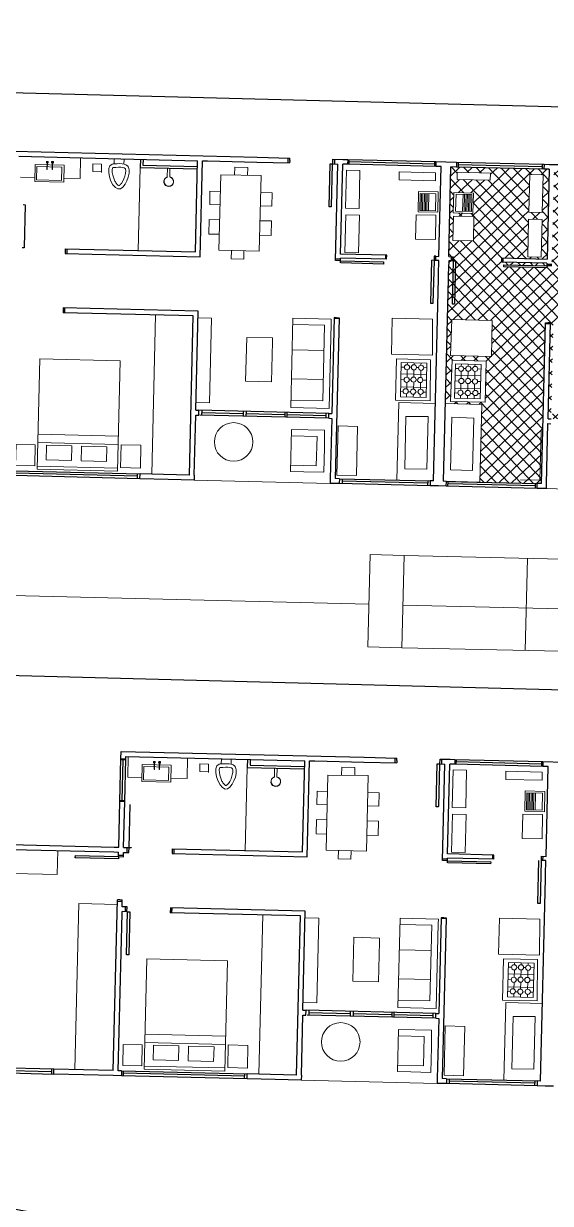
# Model space of a CAD drawing. Header units: millimetres. Extents: x 1418 to 1811, y 1796 to 1956.
# Drawn here: x 1480.22 to 1487.82, y 1839.11 to 1856.11 of the extents above; entities that cross this region are included whole.
import ezdxf

# ---------------------------------------------------------------- set-up
doc = ezdxf.new("R2010")
doc.units = ezdxf.units.MM
for name, color, linetype, lineweight in [('JANELAS', 5, 'Continuous', 25), ('layout', 253, 'Continuous', 13), ('LINHAFINA', 7, 'Continuous', 15), ('LINHAGROSSA', 7, 'Continuous', 30)]:
    doc.layers.add(name, color=color, linetype=linetype, lineweight=lineweight)
doc.layers.add('VEGETAIS', color=3, linetype='Continuous')

msp = doc.modelspace()

# ---------------------------------------------------------------- hatches: boundary and pattern name
at = {"layer": 'layout'}
h = msp.add_hatch(dxfattribs=at)
h.set_pattern_fill('NET', color=3, scale=0.04, angle=-136.3943)
h.set_pattern_definition([(223.6056794, (4278.49868, 2868.01214), (0.087590798, -0.0919611445), []), (313.6056794, (4278.49868, 2868.01214), (0.0919611445, 0.087590798), [])])
edge = h.paths.add_edge_path()
edge.add_line((1486.303, 1850.631), (1486.829, 1850.618))
edge.add_line((1486.829, 1850.618), (1486.802, 1849.499))
edge.add_line((1486.802, 1849.499), (1487.631, 1849.479))
edge.add_line((1487.631, 1849.479), (1487.693, 1849.478))
edge.add_line((1487.693, 1849.478), (1487.749, 1851.796))
edge.add_line((1487.749, 1851.796), (1487.784, 1851.795))
edge.add_line((1487.784, 1851.795), (1487.819, 1851.794))
edge.add_line((1487.819, 1851.794), (1487.819, 1851.78))
edge.add_line((1487.819, 1851.78), (1487.786, 1850.414))
edge.add_line((1487.786, 1850.414), (1487.829, 1850.413))
edge.add_line((1487.829, 1850.413), (1489.702, 1850.367))
edge.add_line((1489.702, 1850.367), (1489.746, 1850.366))
edge.add_line((1489.746, 1850.366), (1489.749, 1850.477))
edge.add_line((1489.749, 1850.477), (1489.554, 1850.482))
edge.add_line((1489.554, 1850.482), (1489.583, 1851.7))
edge.add_line((1489.583, 1851.7), (1489.779, 1851.695))
edge.add_line((1489.779, 1851.695), (1489.781, 1851.792))
edge.add_line((1489.781, 1851.792), (1492.343, 1851.729))
edge.add_line((1492.343, 1851.729), (1492.341, 1851.659))
edge.add_line((1492.341, 1851.659), (1492.321, 1851.66))
edge.add_line((1492.321, 1851.66), (1490.392, 1851.707))
edge.add_line((1490.392, 1851.707), (1490.337, 1849.413))
edge.add_line((1490.337, 1849.413), (1490.505, 1849.409))
edge.add_line((1490.505, 1849.409), (1492.314, 1849.365))
edge.add_line((1492.314, 1849.365), (1492.312, 1849.295))
edge.add_line((1492.312, 1849.295), (1492.432, 1849.292))
edge.add_line((1492.432, 1849.292), (1493.29, 1849.271))
edge.add_line((1493.29, 1849.271), (1493.291, 1849.341))
edge.add_line((1493.291, 1849.341), (1493.084, 1849.346))
edge.add_line((1493.084, 1849.346), (1493.139, 1851.612))
edge.add_line((1493.139, 1851.612), (1493.14, 1851.64))
edge.add_line((1493.14, 1851.64), (1493.061, 1851.642))
edge.add_line((1493.061, 1851.642), (1493.046, 1851.02))
edge.add_line((1493.046, 1851.02), (1493.014, 1851.021))
edge.add_line((1493.014, 1851.021), (1493.014, 1851.027))
edge.add_line((1493.014, 1851.027), (1493.029, 1851.643))
edge.add_line((1493.029, 1851.643), (1493.069, 1851.642))
edge.add_line((1493.069, 1851.642), (1493.07, 1851.712))
edge.add_line((1493.07, 1851.712), (1493.142, 1851.71))
edge.add_line((1493.142, 1851.71), (1493.144, 1851.808))
edge.add_line((1493.144, 1851.808), (1493.179, 1851.807))
edge.add_line((1493.179, 1851.807), (1493.214, 1851.806))
edge.add_line((1493.214, 1851.806), (1493.212, 1851.74))
edge.add_line((1493.212, 1851.74), (1493.573, 1851.731))
edge.add_line((1493.573, 1851.731), (1493.515, 1849.336))
edge.add_line((1493.515, 1849.336), (1495.447, 1849.289))
edge.add_line((1495.447, 1849.289), (1495.478, 1849.288))
edge.add_line((1495.478, 1849.288), (1495.555, 1852.438))
edge.add_line((1495.555, 1852.438), (1494.457, 1852.465))
edge.add_line((1494.457, 1852.465), (1493.236, 1852.494))
edge.add_line((1493.236, 1852.494), (1493.234, 1852.43))
edge.add_line((1493.234, 1852.43), (1493.857, 1852.414))
edge.add_line((1493.857, 1852.414), (1493.856, 1852.382))
edge.add_line((1493.856, 1852.382), (1493.85, 1852.382))
edge.add_line((1493.85, 1852.382), (1493.234, 1852.397))
edge.add_line((1493.234, 1852.397), (1493.235, 1852.429))
edge.add_line((1493.235, 1852.429), (1493.164, 1852.431))
edge.add_line((1493.164, 1852.431), (1493.166, 1852.492))
edge.add_line((1493.166, 1852.492), (1493.088, 1852.494))
edge.add_line((1493.088, 1852.494), (1493.089, 1852.568))
edge.add_line((1493.089, 1852.568), (1493.168, 1852.566))
edge.add_line((1493.168, 1852.566), (1493.184, 1853.226))
edge.add_line((1493.184, 1853.226), (1493.199, 1853.843))
edge.add_line((1493.199, 1853.843), (1493.2, 1853.877))
edge.add_line((1493.2, 1853.877), (1493.104, 1853.879))
edge.add_line((1493.104, 1853.879), (1493.096, 1853.581))
edge.add_line((1493.096, 1853.581), (1492.891, 1853.586))
edge.add_line((1492.891, 1853.586), (1492.89, 1853.528))
edge.add_line((1492.89, 1853.528), (1492.472, 1853.538))
edge.add_line((1492.472, 1853.538), (1492.473, 1853.548))
edge.add_line((1492.473, 1853.548), (1492.474, 1853.596))
edge.add_line((1492.474, 1853.596), (1492.239, 1853.602))
edge.add_line((1492.239, 1853.602), (1492.247, 1853.9))
edge.add_line((1492.247, 1853.9), (1491.463, 1853.919))
edge.add_line((1491.463, 1853.919), (1491.461, 1853.843))
edge.add_spline(control_points=[(1491.461, 1853.843), (1491.472, 1853.842), (1491.483, 1853.841), (1491.493, 1853.838)], knot_values=[0, 0, 0, 0, 0.031886, 0.031886, 0.031886, 0.031886], degree=3, periodic=0)
edge.add_spline(control_points=[(1491.493, 1853.838), (1491.601, 1853.803), (1491.387, 1853.211), (1491.179, 1853.785), (1491.291, 1853.843), (1491.321, 1853.848)], knot_values=[0.031886, 0.031886, 0.031886, 0.031886, 0.399729, 0.749598, 0.842446, 0.842446, 0.842446, 0.842446], degree=3, periodic=0)
edge.add_line((1491.321, 1853.848), (1491.322, 1853.923))
edge.add_line((1491.322, 1853.923), (1491.207, 1853.926))
edge.add_line((1491.207, 1853.926), (1491.206, 1853.86))
edge.add_line((1491.206, 1853.86), (1490.867, 1853.869))
edge.add_line((1490.867, 1853.869), (1490.869, 1853.934))
edge.add_line((1490.869, 1853.934), (1490.755, 1853.937))
edge.add_line((1490.755, 1853.937), (1490.754, 1853.87))
edge.add_line((1490.754, 1853.87), (1490.827, 1853.868))
edge.add_line((1490.827, 1853.868), (1490.819, 1853.557))
edge.add_line((1490.819, 1853.557), (1490.746, 1853.559))
edge.add_line((1490.746, 1853.559), (1490.745, 1853.531))
edge.add_line((1490.745, 1853.531), (1490.723, 1852.623))
edge.add_line((1490.723, 1852.623), (1492.528, 1852.582))
edge.add_line((1492.528, 1852.582), (1492.526, 1852.512))
edge.add_line((1492.526, 1852.512), (1492.511, 1852.512))
edge.add_line((1492.511, 1852.512), (1489.792, 1852.574))
edge.add_line((1489.792, 1852.574), (1489.826, 1853.959))
edge.add_line((1489.826, 1853.959), (1489.751, 1853.961))
edge.add_line((1489.751, 1853.961), (1489.041, 1853.978))
edge.add_line((1489.041, 1853.978), (1488.852, 1853.983))
edge.add_line((1488.852, 1853.983), (1488.853, 1854.018))
edge.add_line((1488.853, 1854.018), (1488.854, 1854.053))
edge.add_line((1488.854, 1854.053), (1487.948, 1854.075))
edge.add_line((1487.948, 1854.075), (1487.947, 1854.008))
edge.add_line((1487.947, 1854.008), (1487.987, 1854.007))
edge.add_line((1487.987, 1854.007), (1487.972, 1853.385))
edge.add_line((1487.972, 1853.385), (1487.939, 1853.386))
edge.add_line((1487.939, 1853.386), (1487.94, 1853.392))
edge.add_line((1487.94, 1853.392), (1487.954, 1854.005))
edge.add_line((1487.954, 1854.005), (1487.873, 1854.007))
edge.add_line((1487.873, 1854.007), (1487.839, 1852.616))
edge.add_line((1487.839, 1852.616), (1487.768, 1852.618))
edge.add_line((1487.768, 1852.618), (1487.768, 1852.586))
edge.add_line((1487.768, 1852.586), (1487.146, 1852.601))
edge.add_line((1487.146, 1852.601), (1487.147, 1852.633))
edge.add_line((1487.147, 1852.633), (1487.769, 1852.618))
edge.add_line((1487.769, 1852.618), (1487.77, 1852.655))
edge.add_line((1487.77, 1852.655), (1487.117, 1852.671))
edge.add_line((1487.117, 1852.671), (1487.118, 1852.731))
edge.add_line((1487.118, 1852.731), (1487.135, 1852.73))
edge.add_line((1487.135, 1852.73), (1487.772, 1852.715))
edge.add_line((1487.772, 1852.715), (1487.803, 1854.008))
edge.add_line((1487.803, 1854.008), (1487.726, 1854.01))
edge.add_line((1487.726, 1854.01), (1486.466, 1854.041))
edge.add_line((1486.466, 1854.041), (1486.386, 1854.043))
edge.add_line((1486.386, 1854.043), (1486.355, 1852.749))
edge.add_line((1486.355, 1852.749), (1486.391, 1852.748))
edge.add_line((1486.391, 1852.748), (1486.389, 1852.689))
edge.add_line((1486.389, 1852.689), (1486.353, 1852.69))
edge.add_line((1486.353, 1852.69), (1486.348, 1852.486))
edge.add_line((1486.348, 1852.486), (1486.347, 1852.431))
edge.add_line((1486.347, 1852.431), (1486.303, 1850.631))
h.paths.add_polyline_path([(1488.412, 1851.756), (1488.381, 1850.47), (1487.829, 1850.483), (1487.859, 1851.709), (1487.859, 1851.769)], flags=16)
h.paths.add_polyline_path([(1489.163, 1852.574), (1489.166, 1852.692), (1488.944, 1852.697), (1488.95, 1852.928), (1488.786, 1852.932), (1488.791, 1853.141), (1488.955, 1853.137), (1488.96, 1853.352), (1488.796, 1853.356), (1488.801, 1853.548), (1488.965, 1853.544), (1488.971, 1853.787), (1489.164, 1853.781), (1489.168, 1853.895), (1489.357, 1853.891), (1489.354, 1853.774), (1489.552, 1853.768), (1489.546, 1853.53), (1489.696, 1853.526), (1489.691, 1853.334), (1489.541, 1853.338), (1489.536, 1853.123), (1489.686, 1853.119), (1489.681, 1852.91), (1489.531, 1852.914), (1489.525, 1852.683), (1489.347, 1852.687), (1489.344, 1852.569)], flags=16)
h.paths.add_polyline_path([(1487.687, 1852.741), (1487.492, 1852.746), (1487.505, 1853.291), (1487.7, 1853.286)], flags=16)
h.paths.add_polyline_path([(1490.869, 1851.025), (1492.03, 1850.996), (1491.992, 1849.405), (1490.83, 1849.433)], flags=16)
h.paths.add_polyline_path([(1486.982, 1851.828), (1486.97, 1851.31), (1486.377, 1851.325), (1486.4, 1851.843)], flags=16)
h.paths.add_polyline_path([(1487.703, 1853.383), (1487.508, 1853.388), (1487.521, 1853.933), (1487.716, 1853.928)], flags=16)
h.paths.add_polyline_path([(1486.893, 1851.245), (1486.879, 1850.65), (1486.38, 1850.662), (1486.405, 1851.256)], flags=16)
h.paths.add_polyline_path([(1486.821, 1851.196), (1486.809, 1850.701), (1486.439, 1850.71), (1486.451, 1851.205)], flags=0)
h.paths.add_polyline_path([(1486.73, 1851.094), (1486.728, 1850.988, -0.456329), (1486.77, 1850.95, -0.456329), (1486.726, 1850.914), (1486.724, 1850.818, -0.538063), (1486.775, 1850.783, -0.917347), (1486.701, 1850.778), (1486.667, 1850.779, -0.89036), (1486.593, 1850.781), (1486.559, 1850.782, -0.943681), (1486.484, 1850.788, -0.446949), (1486.527, 1850.824), (1486.529, 1850.92, -0.365184), (1486.499, 1850.957, -0.365184), (1486.531, 1850.993), (1486.533, 1851.096, -0.430214), (1486.495, 1851.135, -0.964699), (1486.569, 1851.135), (1486.598, 1851.135, -1.012073), (1486.673, 1851.133), (1486.698, 1851.132, -0.992063), (1486.773, 1851.13, -0.447842)], flags=0)
h.paths.add_polyline_path([(1486.671, 1850.956, -1), (1486.596, 1850.958, -1)], flags=0)
h.paths.add_polyline_path([(1490.512, 1849.82), (1490.796, 1849.813), (1490.788, 1849.486), (1490.504, 1849.492)], flags=16)
h.paths.add_polyline_path([(1486.709, 1852.975), (1486.414, 1852.982), (1486.423, 1853.333), (1486.718, 1853.326)], flags=16)
h.paths.add_polyline_path([(1486.406, 1852.072), (1486.421, 1852.688), (1486.418, 1852.748), (1486.417, 1852.688)], flags=16)
h.paths.add_polyline_path([(1486.703, 1853.372), (1486.419, 1853.379), (1486.426, 1853.673), (1486.71, 1853.666)], flags=16)
h.paths.add_polyline_path([(1491.001, 1849.774), (1491.367, 1849.765), (1491.366, 1849.739), (1491.361, 1849.554), (1490.996, 1849.563)], flags=0)
h.paths.add_polyline_path([(1486.68, 1853.4), (1486.453, 1853.406), (1486.459, 1853.651), (1486.686, 1853.646)], flags=0)
h.paths.add_polyline_path([(1486.951, 1853.851), (1486.475, 1853.863), (1486.477, 1853.966), (1486.954, 1853.954)], flags=16)
h.paths.add_polyline_path([(1491.508, 1849.764), (1491.873, 1849.755), (1491.873, 1849.729), (1491.868, 1849.544), (1491.502, 1849.553)], flags=0)
h.paths.add_polyline_path([(1491.642, 1853.831), (1491.768, 1853.828), (1491.766, 1853.718), (1491.64, 1853.721)], flags=16)
h.paths.add_polyline_path([(1492.035, 1849.754), (1492.31, 1849.747), (1492.303, 1849.443), (1492.027, 1849.449)], flags=16)
h.paths.add_polyline_path([(1493.035, 1851.861), (1493.05, 1852.482), (1493.083, 1852.482), (1493.067, 1851.86)], flags=16)
h.paths.add_polyline_path([(1493.903, 1851.048), (1495.494, 1851.01), (1495.466, 1849.848), (1493.874, 1849.887)], flags=16)
h.paths.add_polyline_path([(1495.152, 1851.328), (1495.456, 1851.321), (1495.449, 1851.045), (1495.145, 1851.053)], flags=16)
h.paths.add_polyline_path([(1495.143, 1850.892), (1495.169, 1850.891), (1495.355, 1850.886), (1495.346, 1850.521), (1495.134, 1850.526)], flags=0)
h.paths.add_polyline_path([(1495.134, 1850.385), (1495.16, 1850.384), (1495.345, 1850.379), (1495.336, 1850.014), (1495.125, 1850.019)], flags=0)
h.paths.add_polyline_path([(1495.086, 1849.815), (1495.413, 1849.807), (1495.406, 1849.522), (1495.079, 1849.53)], flags=16)

# ---------------------------------------------------------------- linework, layer by layer
at = {"layer": 'JANELAS'}
for p, q in [((1484.898, 1854.15), (1486.168, 1854.119)), ((1484.915, 1854.149), (1484.913, 1854.079)), ((1484.914, 1854.119), (1486.148, 1854.089)), ((1486.148, 1854.119), (1486.147, 1854.049)), ((1486.467, 1854.111), (1487.719, 1854.081)), ((1486.49, 1854.111), (1486.489, 1854.04)), ((1486.167, 1854.049), (1484.896, 1854.08)), ((1487.726, 1854.01), (1486.466, 1854.041)), ((1486.49, 1854.076), (1487.701, 1854.046)), ((1487.702, 1854.081), (1487.7, 1854.011)), ((1487.719, 1854.081), (1487.728, 1854.08)), ((1484.625, 1850.491), (1482.753, 1850.537)), ((1482.794, 1850.536), (1482.792, 1850.465)), ((1484.623, 1850.42), (1482.767, 1850.465)), ((1483.389, 1850.486), (1482.793, 1850.5)), ((1483.389, 1850.521), (1483.388, 1850.45)), ((1483.432, 1850.52), (1483.43, 1850.449)), ((1483.991, 1850.471), (1483.431, 1850.485)), ((1483.992, 1850.506), (1483.99, 1850.435)), ((1484.023, 1850.435), (1484.024, 1850.506)), ((1484.586, 1850.456), (1484.024, 1850.47)), ((1484.585, 1850.421), (1484.587, 1850.492)), ((1481.902, 1849.549), (1480.093, 1849.593)), ((1480.095, 1849.663), (1481.904, 1849.619)), ((1481.868, 1849.585), (1480.12, 1849.627)), ((1481.867, 1849.55), (1481.869, 1849.62)), ((1484.778, 1849.549), (1486.088, 1849.517)), ((1484.818, 1849.548), (1484.817, 1849.478)), ((1486.053, 1849.448), (1486.055, 1849.518)), ((1486.086, 1849.447), (1484.776, 1849.479)), ((1486.054, 1849.483), (1484.818, 1849.513)), ((1487.629, 1849.409), (1486.319, 1849.441)), ((1486.321, 1849.511), (1487.631, 1849.479)), ((1486.343, 1849.44), (1486.345, 1849.51)), ((1487.606, 1849.445), (1486.344, 1849.475)), ((1487.605, 1849.41), (1487.606, 1849.48)), ((1481.613, 1844.899), (1481.628, 1845.516)), ((1481.697, 1845.498), (1481.627, 1845.5)), ((1481.648, 1844.912), (1481.662, 1845.499)), ((1481.683, 1844.897), (1481.698, 1845.514)), ((1487.711, 1845.402), (1486.44, 1845.433)), ((1486.441, 1845.503), (1487.712, 1845.472)), ((1486.459, 1845.502), (1486.457, 1845.432)), ((1486.458, 1845.472), (1487.692, 1845.442)), ((1487.692, 1845.472), (1487.691, 1845.402)), ((1481.613, 1844.912), (1481.683, 1844.911)), ((1486.169, 1841.844), (1484.297, 1841.89)), ((1484.338, 1841.889), (1484.336, 1841.818)), ((1484.933, 1841.874), (1484.931, 1841.803)), ((1484.975, 1841.873), (1484.974, 1841.802)), ((1486.167, 1841.773), (1484.311, 1841.818)), ((1484.932, 1841.839), (1484.337, 1841.853)), ((1485.535, 1841.824), (1484.975, 1841.838)), ((1485.535, 1841.86), (1485.534, 1841.789)), ((1485.566, 1841.788), (1485.568, 1841.859)), ((1486.13, 1841.81), (1485.567, 1841.823)), ((1486.129, 1841.774), (1486.131, 1841.845)), ((1478.504, 1841.022), (1480.659, 1840.97)), ((1480.661, 1841.04), (1478.506, 1841.092)), ((1478.554, 1841.056), (1480.631, 1841.006)), ((1480.631, 1840.97), (1480.632, 1841.041)), ((1481.638, 1841.016), (1483.448, 1840.972)), ((1481.663, 1840.945), (1481.665, 1841.015)), ((1483.446, 1840.902), (1481.637, 1840.946)), ((1483.412, 1840.938), (1481.664, 1840.98)), ((1483.411, 1840.903), (1483.413, 1840.973)), ((1486.321, 1840.902), (1487.631, 1840.87)), ((1486.362, 1840.901), (1486.36, 1840.831)), ((1487.598, 1840.836), (1486.361, 1840.866)), ((1487.597, 1840.801), (1487.599, 1840.871)), ((1487.63, 1840.8), (1486.32, 1840.832))]:
    msp.add_line(p, q, dxfattribs=at)
at = {"layer": 'layout'}
for p, q in [((1480.555, 1854.12), (1480.554, 1854.1)), ((1480.579, 1854.119), (1480.555, 1854.12)), ((1480.561, 1854.006), (1480.564, 1854.111)), ((1480.564, 1854.111), (1480.569, 1854.11)), ((1480.569, 1854.11), (1480.566, 1854.006)), ((1480.579, 1854.101), (1480.579, 1854.119)), ((1480.655, 1854.119), (1480.629, 1854.119)), ((1480.629, 1854.119), (1480.629, 1854.099)), ((1480.635, 1854.007), (1480.637, 1854.109)), ((1480.637, 1854.109), (1480.643, 1854.109)), ((1480.643, 1854.109), (1480.641, 1854.006)), ((1480.655, 1854.098), (1480.655, 1854.119)), ((1481.047, 1854.173), (1481.039, 1853.875)), ((1481.533, 1854.159), (1481.531, 1854.085)), ((1481.674, 1854.155), (1481.672, 1854.084)), ((1480.392, 1854.076), (1480.386, 1853.833)), ((1480.809, 1854.066), (1480.392, 1854.076)), ((1480.554, 1854.103), (1480.579, 1854.102)), ((1480.566, 1854.006), (1480.561, 1854.006)), ((1480.629, 1854.099), (1480.655, 1854.098)), ((1480.641, 1854.006), (1480.635, 1854.007)), ((1480.803, 1853.833), (1480.809, 1854.066)), ((1481.221, 1853.975), (1481.224, 1854.085)), ((1481.347, 1853.972), (1481.221, 1853.975)), ((1481.224, 1854.085), (1481.35, 1854.082)), ((1481.35, 1854.082), (1481.347, 1853.962)), ((1481.906, 1854.036), (1481.877, 1852.838)), ((1482.3, 1854.027), (1482.297, 1853.896)), ((1482.335, 1854.026), (1482.332, 1853.897)), ((1483.265, 1853.923), (1483.268, 1854.039)), ((1483.268, 1854.039), (1483.457, 1854.035)), ((1483.457, 1854.035), (1483.455, 1853.92)), ((1484.866, 1853.449), (1484.879, 1853.994)), ((1485.074, 1853.989), (1484.879, 1853.994)), ((1485.061, 1853.444), (1485.074, 1853.989)), ((1480.387, 1853.891), (1480.182, 1853.896)), ((1480.386, 1853.833), (1480.804, 1853.823)), ((1480.804, 1853.823), (1480.803, 1853.833)), ((1481.039, 1853.875), (1480.804, 1853.881)), ((1483.068, 1853.926), (1483.041, 1852.841)), ((1483.649, 1853.917), (1483.068, 1853.926)), ((1483.622, 1852.827), (1483.649, 1853.917)), ((1487.508, 1853.388), (1487.521, 1853.933)), ((1487.716, 1853.928), (1487.521, 1853.933)), ((1487.703, 1853.383), (1487.716, 1853.928)), ((1482.908, 1853.499), (1482.912, 1853.692)), ((1482.912, 1853.692), (1483.062, 1853.688)), ((1483.643, 1853.674), (1483.807, 1853.67)), ((1483.807, 1853.67), (1483.802, 1853.478)), ((1485.918, 1853.689), (1485.911, 1853.395)), ((1486.202, 1853.682), (1485.918, 1853.689)), ((1485.941, 1853.661), (1485.935, 1853.415)), ((1486.167, 1853.655), (1485.941, 1853.661)), ((1485.956, 1853.415), (1485.962, 1853.66)), ((1485.981, 1853.66), (1485.975, 1853.414)), ((1485.999, 1853.414), (1486.005, 1853.659)), ((1486.018, 1853.413), (1486.024, 1853.659)), ((1486.039, 1853.413), (1486.045, 1853.658)), ((1486.061, 1853.412), (1486.067, 1853.658)), ((1486.161, 1853.41), (1486.167, 1853.655)), ((1486.195, 1853.388), (1486.202, 1853.682)), ((1486.426, 1853.673), (1486.419, 1853.379)), ((1486.71, 1853.666), (1486.426, 1853.673)), ((1486.459, 1853.651), (1486.453, 1853.406)), ((1486.686, 1853.646), (1486.459, 1853.651)), ((1486.56, 1853.649), (1486.554, 1853.403)), ((1486.582, 1853.648), (1486.576, 1853.403)), ((1486.603, 1853.648), (1486.597, 1853.402)), ((1486.622, 1853.647), (1486.616, 1853.402)), ((1486.639, 1853.401), (1486.645, 1853.647)), ((1486.665, 1853.646), (1486.659, 1853.401)), ((1486.68, 1853.4), (1486.686, 1853.646)), ((1486.703, 1853.372), (1486.71, 1853.666)), ((1482.908, 1853.499), (1483.057, 1853.496)), ((1483.638, 1853.482), (1483.802, 1853.478)), ((1484.866, 1853.449), (1485.061, 1853.444)), ((1482.897, 1853.075), (1482.902, 1853.285)), ((1482.902, 1853.285), (1483.052, 1853.281)), ((1483.633, 1853.267), (1483.797, 1853.263)), ((1483.797, 1853.263), (1483.792, 1853.053)), ((1484.858, 1852.807), (1484.871, 1853.352)), ((1485.066, 1853.347), (1484.871, 1853.352)), ((1485.053, 1852.802), (1485.066, 1853.347)), ((1485.911, 1853.395), (1486.195, 1853.388)), ((1485.935, 1853.415), (1486.161, 1853.41)), ((1486.419, 1853.379), (1486.703, 1853.372)), ((1486.453, 1853.406), (1486.68, 1853.4)), ((1487.492, 1852.746), (1487.505, 1853.291)), ((1487.7, 1853.286), (1487.505, 1853.291)), ((1487.508, 1853.388), (1487.703, 1853.383)), ((1487.687, 1852.741), (1487.7, 1853.286)), ((1483.047, 1853.072), (1482.897, 1853.075)), ((1483.792, 1853.053), (1483.628, 1853.057)), ((1483.041, 1852.841), (1483.622, 1852.827)), ((1483.217, 1852.719), (1483.22, 1852.837)), ((1483.401, 1852.832), (1483.398, 1852.714)), ((1484.858, 1852.807), (1485.053, 1852.802)), ((1487.492, 1852.746), (1487.687, 1852.741)), ((1483.398, 1852.714), (1483.217, 1852.719)), ((1482.072, 1849.615), (1482.128, 1851.908)), ((1482.74, 1851.867), (1482.936, 1851.862)), ((1482.936, 1851.862), (1482.906, 1850.644)), ((1484.077, 1850.575), (1484.108, 1851.861)), ((1484.106, 1851.773), (1484.565, 1851.762)), ((1484.108, 1851.861), (1484.661, 1851.847)), ((1484.565, 1851.762), (1484.539, 1850.672)), ((1484.658, 1851.787), (1484.628, 1850.562)), ((1484.661, 1851.847), (1484.658, 1851.787)), ((1485.527, 1851.346), (1485.54, 1851.864)), ((1485.54, 1851.864), (1486.122, 1851.85)), ((1486.122, 1851.85), (1486.12, 1851.331)), ((1486.377, 1851.325), (1486.4, 1851.843)), ((1486.4, 1851.843), (1486.982, 1851.828)), ((1486.982, 1851.828), (1486.97, 1851.31)), ((1483.426, 1850.955), (1483.441, 1851.586)), ((1483.441, 1851.586), (1483.814, 1851.577)), ((1483.814, 1851.577), (1483.813, 1851.52)), ((1483.813, 1851.52), (1483.799, 1850.946)), ((1484.097, 1851.406), (1484.556, 1851.395)), ((1480.419, 1849.687), (1480.457, 1851.278)), ((1480.457, 1851.278), (1481.619, 1851.25)), ((1481.619, 1851.25), (1481.58, 1849.658)), ((1486.12, 1851.331), (1485.527, 1851.346)), ((1485.601, 1851.276), (1485.586, 1850.682)), ((1486.089, 1851.264), (1485.601, 1851.276)), ((1485.658, 1850.73), (1485.67, 1851.224)), ((1485.67, 1851.224), (1486.04, 1851.215)), ((1485.758, 1851.222), (1485.757, 1851.192)), ((1485.855, 1851.191), (1485.855, 1851.22)), ((1485.954, 1851.185), (1485.955, 1851.217)), ((1486.04, 1851.215), (1486.028, 1850.721)), ((1486.085, 1850.67), (1486.089, 1851.264)), ((1486.97, 1851.31), (1486.377, 1851.325)), ((1486.405, 1851.256), (1486.38, 1850.662)), ((1486.893, 1851.245), (1486.405, 1851.256)), ((1486.879, 1850.65), (1486.893, 1851.245)), ((1485.666, 1851.062), (1486.037, 1851.053)), ((1485.669, 1851.158), (1485.715, 1851.157)), ((1485.756, 1851.118), (1485.753, 1851.012)), ((1485.79, 1851.155), (1485.815, 1851.154)), ((1485.85, 1851.014), (1485.853, 1851.116)), ((1485.89, 1851.152), (1485.918, 1851.152)), ((1485.95, 1851.008), (1485.953, 1851.111)), ((1485.993, 1851.15), (1486.039, 1851.149)), ((1486.439, 1850.71), (1486.451, 1851.205)), ((1486.449, 1851.138), (1486.495, 1851.137)), ((1486.451, 1851.205), (1486.821, 1851.196)), ((1486.533, 1851.096), (1486.531, 1850.993)), ((1486.536, 1851.203), (1486.535, 1851.171)), ((1486.569, 1851.135), (1486.598, 1851.135)), ((1486.633, 1851.097), (1486.631, 1850.994)), ((1486.636, 1851.2), (1486.635, 1851.172)), ((1486.673, 1851.133), (1486.698, 1851.132)), ((1486.728, 1850.988), (1486.73, 1851.094)), ((1486.732, 1851.168), (1486.733, 1851.198)), ((1486.773, 1851.131), (1486.819, 1851.129)), ((1486.821, 1851.196), (1486.809, 1850.701)), ((1483.799, 1850.946), (1483.426, 1850.955)), ((1484.087, 1850.989), (1484.546, 1850.978)), ((1485.664, 1850.977), (1485.71, 1850.976)), ((1485.751, 1850.938), (1485.749, 1850.843)), ((1485.784, 1850.974), (1485.809, 1850.973)), ((1485.846, 1850.841), (1485.849, 1850.94)), ((1485.883, 1850.972), (1485.906, 1850.971)), ((1485.946, 1850.838), (1485.948, 1850.934)), ((1485.98, 1850.969), (1486.034, 1850.968)), ((1486.445, 1850.958), (1486.499, 1850.956)), ((1486.447, 1851.043), (1486.817, 1851.034)), ((1486.529, 1850.92), (1486.527, 1850.824)), ((1486.574, 1850.954), (1486.596, 1850.954)), ((1486.629, 1850.92), (1486.627, 1850.822)), ((1486.67, 1850.952), (1486.695, 1850.951)), ((1486.724, 1850.818), (1486.726, 1850.914)), ((1486.77, 1850.95), (1486.815, 1850.949)), ((1486.028, 1850.721), (1485.658, 1850.73)), ((1485.66, 1850.804), (1485.697, 1850.803)), ((1485.662, 1850.873), (1486.032, 1850.864)), ((1485.747, 1850.774), (1485.746, 1850.727)), ((1485.77, 1850.801), (1485.804, 1850.8)), ((1485.843, 1850.725), (1485.844, 1850.767)), ((1485.878, 1850.799), (1485.912, 1850.798)), ((1485.943, 1850.723), (1485.944, 1850.764)), ((1485.986, 1850.796), (1486.03, 1850.795)), ((1486.809, 1850.701), (1486.439, 1850.71)), ((1486.441, 1850.785), (1486.485, 1850.784)), ((1486.442, 1850.854), (1486.812, 1850.845)), ((1486.525, 1850.75), (1486.524, 1850.708)), ((1486.559, 1850.782), (1486.593, 1850.781)), ((1486.625, 1850.747), (1486.624, 1850.706)), ((1486.667, 1850.779), (1486.701, 1850.778)), ((1486.721, 1850.703), (1486.722, 1850.75)), ((1486.774, 1850.777), (1486.811, 1850.776)), ((1482.906, 1850.644), (1482.711, 1850.648)), ((1484.628, 1850.562), (1484.077, 1850.575)), ((1484.539, 1850.672), (1484.08, 1850.683)), ((1485.586, 1850.682), (1486.085, 1850.67)), ((1485.607, 1849.529), (1485.634, 1850.647)), ((1485.634, 1850.647), (1486.16, 1850.634)), ((1486.147, 1850.09), (1486.157, 1850.538)), ((1486.303, 1850.631), (1486.829, 1850.618)), ((1486.38, 1850.662), (1486.879, 1850.65)), ((1486.829, 1850.618), (1486.802, 1849.499)), ((1485.719, 1849.693), (1485.737, 1850.447)), ((1485.737, 1850.447), (1486.056, 1850.444)), ((1486.056, 1850.444), (1486.038, 1849.686)), ((1486.379, 1849.677), (1486.398, 1850.436)), ((1486.398, 1850.436), (1486.716, 1850.423)), ((1486.716, 1850.423), (1486.698, 1849.669)), ((1484.073, 1849.653), (1484.088, 1850.259)), ((1484.088, 1850.259), (1484.563, 1850.248)), ((1484.563, 1850.248), (1484.561, 1850.001)), ((1484.742, 1849.6), (1484.759, 1850.31)), ((1484.759, 1850.31), (1485.041, 1850.303)), ((1485.041, 1850.303), (1485.023, 1849.593)), ((1487.686, 1850.238), (1487.669, 1849.528)), ((1480.428, 1850.072), (1481.589, 1850.043)), ((1480.431, 1850.191), (1481.592, 1850.163)), ((1480.554, 1850.031), (1480.553, 1850.005)), ((1480.92, 1850.022), (1480.554, 1850.031)), ((1484.086, 1850.168), (1484.456, 1850.159)), ((1484.456, 1850.159), (1484.445, 1849.735)), ((1480.553, 1850.005), (1480.549, 1849.82)), ((1480.914, 1849.811), (1480.92, 1850.022)), ((1481.06, 1849.99), (1481.056, 1849.805)), ((1481.426, 1850.007), (1481.06, 1850.016)), ((1481.06, 1850.016), (1481.06, 1849.99)), ((1481.421, 1849.796), (1481.426, 1850.007)), ((1484.561, 1850.001), (1484.553, 1849.641)), ((1481.58, 1849.658), (1480.419, 1849.687)), ((1481.581, 1849.703), (1480.42, 1849.732)), ((1480.549, 1849.82), (1480.914, 1849.811)), ((1481.056, 1849.805), (1481.421, 1849.796)), ((1484.445, 1849.735), (1484.076, 1849.744)), ((1486.038, 1849.686), (1485.719, 1849.693)), ((1484.265, 1849.648), (1484.073, 1849.653)), ((1484.553, 1849.641), (1484.265, 1849.648)), ((1485.023, 1849.593), (1484.742, 1849.6)), ((1485.607, 1849.529), (1486.133, 1849.516)), ((1486.698, 1849.669), (1486.379, 1849.677)), ((1487.669, 1849.528), (1487.388, 1849.535)), ((1486.276, 1849.512), (1486.802, 1849.499)), ((1481.726, 1845.249), (1481.733, 1845.547)), ((1482.099, 1845.473), (1482.098, 1845.453)), ((1482.098, 1845.456), (1482.123, 1845.456)), ((1482.123, 1845.472), (1482.099, 1845.473)), ((1482.105, 1845.36), (1482.108, 1845.464)), ((1482.108, 1845.464), (1482.113, 1845.464)), ((1482.113, 1845.463), (1482.11, 1845.359)), ((1482.123, 1845.454), (1482.123, 1845.472)), ((1482.173, 1845.473), (1482.172, 1845.452)), ((1482.172, 1845.452), (1482.198, 1845.451)), ((1482.199, 1845.472), (1482.173, 1845.473)), ((1482.178, 1845.36), (1482.181, 1845.462)), ((1482.181, 1845.462), (1482.187, 1845.462)), ((1482.187, 1845.462), (1482.184, 1845.36)), ((1482.198, 1845.451), (1482.199, 1845.472)), ((1482.59, 1845.527), (1482.583, 1845.228)), ((1482.765, 1845.328), (1482.768, 1845.439)), ((1482.768, 1845.439), (1482.893, 1845.435)), ((1482.893, 1845.435), (1482.891, 1845.316)), ((1483.077, 1845.512), (1483.075, 1845.439)), ((1483.217, 1845.509), (1483.216, 1845.437)), ((1481.936, 1845.429), (1481.93, 1845.186)), ((1482.352, 1845.419), (1481.936, 1845.429)), ((1482.11, 1845.359), (1482.105, 1845.36)), ((1482.184, 1845.36), (1482.178, 1845.36)), ((1482.347, 1845.186), (1482.352, 1845.419)), ((1482.891, 1845.325), (1482.765, 1845.328)), ((1483.45, 1845.389), (1483.42, 1844.191)), ((1483.844, 1845.38), (1483.841, 1845.249)), ((1483.879, 1845.379), (1483.876, 1845.25)), ((1484.612, 1845.279), (1484.585, 1844.194)), ((1485.193, 1845.271), (1484.612, 1845.279)), ((1484.809, 1845.276), (1484.812, 1845.393)), ((1484.812, 1845.393), (1485.001, 1845.388)), ((1485.001, 1845.388), (1484.999, 1845.273)), ((1485.166, 1844.18), (1485.193, 1845.271)), ((1486.404, 1844.81), (1486.417, 1845.355)), ((1486.612, 1845.35), (1486.417, 1845.355)), ((1486.599, 1844.805), (1486.612, 1845.35)), ((1481.931, 1845.244), (1481.726, 1845.249)), ((1481.93, 1845.186), (1482.347, 1845.176)), ((1482.347, 1845.176), (1482.347, 1845.186)), ((1482.583, 1845.228), (1482.348, 1845.234)), ((1484.451, 1844.853), (1484.456, 1845.045)), ((1484.456, 1845.045), (1484.606, 1845.041)), ((1485.187, 1845.027), (1485.351, 1845.023)), ((1485.351, 1845.023), (1485.346, 1844.831)), ((1487.456, 1845.05), (1487.449, 1844.756)), ((1487.74, 1845.043), (1487.456, 1845.05)), ((1487.479, 1845.022), (1487.473, 1844.777)), ((1487.705, 1845.017), (1487.479, 1845.022)), ((1487.494, 1844.776), (1487.5, 1845.022)), ((1487.519, 1845.021), (1487.513, 1844.776)), ((1487.537, 1844.775), (1487.543, 1845.021)), ((1487.556, 1844.775), (1487.562, 1845.02)), ((1487.577, 1844.774), (1487.583, 1845.02)), ((1487.599, 1844.773), (1487.605, 1845.019)), ((1487.699, 1844.771), (1487.705, 1845.017)), ((1487.733, 1844.749), (1487.74, 1845.043)), ((1484.451, 1844.853), (1484.601, 1844.849)), ((1485.182, 1844.835), (1485.346, 1844.831)), ((1486.404, 1844.81), (1486.599, 1844.805)), ((1487.449, 1844.756), (1487.733, 1844.749)), ((1487.473, 1844.777), (1487.699, 1844.771)), ((1484.441, 1844.429), (1484.446, 1844.638)), ((1484.446, 1844.638), (1484.596, 1844.634)), ((1485.177, 1844.62), (1485.341, 1844.616)), ((1485.341, 1844.616), (1485.336, 1844.407)), ((1486.396, 1844.168), (1486.409, 1844.713)), ((1486.604, 1844.708), (1486.409, 1844.713)), ((1486.591, 1844.164), (1486.604, 1844.708)), ((1484.591, 1844.425), (1484.441, 1844.429)), ((1485.336, 1844.407), (1485.172, 1844.411)), ((1480.71, 1843.843), (1480.718, 1844.19)), ((1484.585, 1844.194), (1485.166, 1844.18)), ((1484.761, 1844.072), (1484.764, 1844.19)), ((1484.945, 1844.186), (1484.942, 1844.068)), ((1486.396, 1844.168), (1486.591, 1844.164)), ((1484.942, 1844.068), (1484.761, 1844.072)), ((1478.543, 1843.896), (1480.71, 1843.843)), ((1480.962, 1841.033), (1481.02, 1843.427)), ((1481.02, 1843.427), (1481.577, 1843.414)), ((1483.616, 1840.968), (1483.672, 1843.262)), ((1484.284, 1843.22), (1484.479, 1843.215)), ((1484.479, 1843.215), (1484.45, 1841.997)), ((1485.621, 1841.928), (1485.652, 1843.214)), ((1485.65, 1843.127), (1486.109, 1843.115)), ((1485.652, 1843.214), (1486.205, 1843.201)), ((1486.109, 1843.115), (1486.083, 1842.025)), ((1486.202, 1843.14), (1486.172, 1841.915)), ((1486.205, 1843.201), (1486.202, 1843.14)), ((1487.071, 1842.699), (1487.084, 1843.217)), ((1487.084, 1843.217), (1487.666, 1843.203)), ((1487.666, 1843.203), (1487.663, 1842.685)), ((1484.969, 1842.309), (1484.985, 1842.94)), ((1484.985, 1842.94), (1485.358, 1842.93)), ((1485.358, 1842.93), (1485.357, 1842.873)), ((1485.357, 1842.873), (1485.343, 1842.3)), ((1485.641, 1842.759), (1486.1, 1842.748)), ((1481.962, 1841.04), (1482.001, 1842.631)), ((1482.001, 1842.631), (1483.163, 1842.603)), ((1483.163, 1842.603), (1483.124, 1841.012)), ((1487.663, 1842.685), (1487.071, 1842.699)), ((1487.144, 1842.63), (1487.13, 1842.035)), ((1487.633, 1842.618), (1487.144, 1842.63)), ((1487.202, 1842.083), (1487.214, 1842.577)), ((1487.214, 1842.577), (1487.584, 1842.568)), ((1487.302, 1842.575), (1487.301, 1842.545)), ((1487.399, 1842.544), (1487.399, 1842.573)), ((1487.498, 1842.539), (1487.499, 1842.571)), ((1487.584, 1842.568), (1487.572, 1842.074)), ((1487.629, 1842.023), (1487.633, 1842.618)), ((1487.21, 1842.415), (1487.58, 1842.406)), ((1487.213, 1842.511), (1487.259, 1842.51)), ((1487.3, 1842.471), (1487.297, 1842.365)), ((1487.333, 1842.508), (1487.359, 1842.507)), ((1487.394, 1842.367), (1487.397, 1842.47)), ((1487.434, 1842.506), (1487.462, 1842.505)), ((1487.494, 1842.361), (1487.496, 1842.464)), ((1487.537, 1842.503), (1487.583, 1842.502)), ((1485.343, 1842.3), (1484.969, 1842.309)), ((1485.631, 1842.342), (1486.09, 1842.331)), ((1487.206, 1842.226), (1487.576, 1842.217)), ((1487.208, 1842.33), (1487.253, 1842.329)), ((1487.295, 1842.291), (1487.293, 1842.196)), ((1487.328, 1842.327), (1487.353, 1842.327)), ((1487.39, 1842.194), (1487.392, 1842.293)), ((1487.427, 1842.325), (1487.449, 1842.324)), ((1487.49, 1842.192), (1487.492, 1842.288)), ((1487.524, 1842.322), (1487.578, 1842.321)), ((1486.083, 1842.025), (1485.623, 1842.036)), ((1487.13, 1842.035), (1487.629, 1842.023)), ((1487.572, 1842.074), (1487.202, 1842.083)), ((1487.204, 1842.157), (1487.24, 1842.156)), ((1487.291, 1842.127), (1487.29, 1842.081)), ((1487.314, 1842.155), (1487.348, 1842.154)), ((1487.387, 1842.078), (1487.388, 1842.12)), ((1487.422, 1842.152), (1487.456, 1842.151)), ((1487.487, 1842.076), (1487.488, 1842.118)), ((1487.53, 1842.149), (1487.574, 1842.148)), ((1484.45, 1841.997), (1484.254, 1842.002)), ((1486.172, 1841.915), (1485.621, 1841.928)), ((1487.15, 1840.882), (1487.178, 1842.001)), ((1487.178, 1842.001), (1487.704, 1841.988)), ((1487.69, 1841.443), (1487.701, 1841.891)), ((1487.263, 1841.047), (1487.281, 1841.8)), ((1487.281, 1841.8), (1487.6, 1841.798)), ((1487.6, 1841.798), (1487.581, 1841.039)), ((1481.975, 1841.544), (1483.136, 1841.516)), ((1485.617, 1841.006), (1485.632, 1841.612)), ((1485.632, 1841.612), (1486.107, 1841.601)), ((1486.107, 1841.601), (1486.105, 1841.355)), ((1486.286, 1840.953), (1486.303, 1841.663)), ((1486.303, 1841.663), (1486.584, 1841.656)), ((1486.584, 1841.656), (1486.567, 1840.946)), ((1481.972, 1841.425), (1483.133, 1841.397)), ((1482.097, 1841.358), (1482.093, 1841.173)), ((1482.463, 1841.376), (1482.097, 1841.385)), ((1482.097, 1841.385), (1482.097, 1841.358)), ((1482.458, 1841.164), (1482.463, 1841.376)), ((1482.97, 1841.361), (1482.604, 1841.37)), ((1482.604, 1841.37), (1482.604, 1841.344)), ((1482.965, 1841.149), (1482.97, 1841.361)), ((1485.63, 1841.521), (1485.999, 1841.512)), ((1485.999, 1841.512), (1485.989, 1841.088)), ((1486.105, 1841.355), (1486.096, 1840.994)), ((1482.604, 1841.344), (1482.599, 1841.158)), ((1483.124, 1841.012), (1481.962, 1841.04)), ((1483.125, 1841.057), (1481.964, 1841.085)), ((1482.093, 1841.173), (1482.458, 1841.164)), ((1482.599, 1841.158), (1482.965, 1841.149)), ((1485.989, 1841.088), (1485.619, 1841.097)), ((1487.581, 1841.039), (1487.263, 1841.047)), ((1485.809, 1841.001), (1485.617, 1841.006)), ((1486.096, 1840.994), (1485.809, 1841.001)), ((1486.567, 1840.946), (1486.286, 1840.953)), ((1487.15, 1840.882), (1487.676, 1840.869))]:
    msp.add_line(p, q, dxfattribs=at)
for points in [[(1480.777, 1854.039), (1480.416, 1854.048), (1480.411, 1853.857), (1480.773, 1853.848)], [(1486.161, 1853.842), (1485.638, 1853.855), (1485.641, 1853.972), (1486.164, 1853.959)], [(1486.475, 1853.863), (1486.951, 1853.851), (1486.954, 1853.954), (1486.477, 1853.966)], [(1486.162, 1852.995), (1485.874, 1853.002), (1485.882, 1853.354), (1486.17, 1853.347)], [(1486.709, 1852.975), (1486.414, 1852.982), (1486.423, 1853.333), (1486.718, 1853.326)], [(1480.392, 1850.037), (1480.117, 1850.044), (1480.11, 1849.74), (1480.385, 1849.733)], [(1481.916, 1850.03), (1481.632, 1850.037), (1481.624, 1849.709), (1481.908, 1849.702)], [(1482.321, 1845.392), (1481.96, 1845.401), (1481.955, 1845.211), (1482.316, 1845.202)], [(1487.699, 1845.203), (1487.176, 1845.216), (1487.179, 1845.333), (1487.702, 1845.32)], [(1487.7, 1844.357), (1487.412, 1844.364), (1487.42, 1844.715), (1487.708, 1844.708)], [(1481.936, 1841.391), (1481.661, 1841.397), (1481.654, 1841.093), (1481.929, 1841.086)], [(1483.46, 1841.383), (1483.176, 1841.39), (1483.168, 1841.062), (1483.452, 1841.055)]]:
    msp.add_lwpolyline(points, close=True, dxfattribs=at)
for centre, radius in [((1485.752, 1851.155), 0.0373), ((1485.852, 1851.154), 0.0373), ((1485.956, 1851.148), 0.0373), ((1486.532, 1851.134), 0.0373), ((1486.636, 1851.134), 0.0373), ((1486.736, 1851.131), 0.0373), ((1485.747, 1850.975), 0.0373), ((1485.846, 1850.977), 0.0373), ((1485.943, 1850.971), 0.0373), ((1486.536, 1850.957), 0.0373), ((1486.633, 1850.957), 0.0373), ((1486.732, 1850.951), 0.0373), ((1485.733, 1850.809), 0.0373), ((1485.841, 1850.804), 0.0373), ((1485.949, 1850.801), 0.0373), ((1486.522, 1850.787), 0.0373), ((1486.63, 1850.784), 0.0373), ((1486.738, 1850.784), 0.0373), ((1483.253, 1850.079), 0.278), ((1487.296, 1842.508), 0.0373), ((1487.396, 1842.507), 0.0373), ((1487.499, 1842.501), 0.0373), ((1487.291, 1842.328), 0.0373), ((1487.39, 1842.33), 0.0373), ((1487.487, 1842.325), 0.0373), ((1487.277, 1842.162), 0.0373), ((1487.385, 1842.157), 0.0373), ((1487.493, 1842.155), 0.0373), ((1484.797, 1841.432), 0.278)]:
    msp.add_circle(centre, radius, dxfattribs=at)
for centre, radius, start, end in [((1482.317, 1853.829), 0.0699, 106.0968, 77.389), ((1482.318, 1853.834), 0.0679, 107.7301, 78.1166), ((1483.86, 1845.182), 0.0699, 106.0968, 77.389), ((1483.862, 1845.187), 0.0679, 107.7301, 78.1166)]:
    msp.add_arc(centre, radius, start, end, dxfattribs=at)
for points in [[(1481.531, 1854.085), (1481.5, 1854.082), (1481.585, 1853.724), (1481.736, 1854.04), (1481.5, 1854.082)], [(1483.075, 1845.439), (1483.044, 1845.435), (1483.129, 1845.077), (1483.28, 1845.393), (1483.044, 1845.435)]]:
    msp.add_spline(points, degree=3, dxfattribs=at)
for points in [[(1481.511, 1854.032), (1481.51, 1854.03), (1481.503, 1854.02), (1481.499, 1853.958), (1481.515, 1853.889), (1481.551, 1853.82), (1481.561, 1853.804), (1481.581, 1853.781), (1481.59, 1853.776), (1481.597, 1853.773), (1481.596, 1853.773), (1481.608, 1853.779), (1481.621, 1853.789), (1481.661, 1853.839), (1481.686, 1853.898), (1481.697, 1853.967), (1481.698, 1853.986), (1481.694, 1854.012), (1481.691, 1854.017), (1481.683, 1854.026), (1481.674, 1854.031), (1481.622, 1854.041), (1481.568, 1854.037), (1481.511, 1854.032)], [(1483.055, 1845.385), (1483.054, 1845.384), (1483.047, 1845.373), (1483.043, 1845.311), (1483.059, 1845.242), (1483.094, 1845.173), (1483.105, 1845.157), (1483.125, 1845.135), (1483.134, 1845.129), (1483.141, 1845.127), (1483.14, 1845.127), (1483.152, 1845.132), (1483.165, 1845.142), (1483.205, 1845.192), (1483.23, 1845.251), (1483.241, 1845.32), (1483.242, 1845.339), (1483.238, 1845.365), (1483.235, 1845.371), (1483.227, 1845.379), (1483.218, 1845.385), (1483.166, 1845.394), (1483.112, 1845.39), (1483.055, 1845.385)]]:
    msp.add_open_spline(points, degree=3, knots=[0.006653, 0.006653, 0.006653, 0.006653, 0.101555, 0.101555, 0.286179, 0.286179, 0.356381, 0.356381, 0.426582, 0.426582, 0.496783, 0.496783, 0.584163, 0.584163, 0.765346, 0.765346, 0.841931, 0.841931, 0.918517, 0.918517, 1.019343, 1.019343, 1.191805, 1.191805, 1.191805, 1.191805], dxfattribs=at)
at = {"layer": 'LINHAFINA'}
for p, q in [((1484.644, 1849.482), (1482.683, 1849.53)), ((1418.287, 1849.368), (1485.203, 1847.74)), ((1489.722, 1849.358), (1487.761, 1849.406)), ((1485.22, 1848.456), (1485.188, 1847.126)), ((1485.709, 1848.444), (1485.22, 1848.456)), ((1485.676, 1847.114), (1485.709, 1848.444)), ((1485.709, 1848.444), (1490.057, 1848.338)), ((1487.487, 1848.401), (1487.458, 1847.075)), ((1485.691, 1847.728), (1515.893, 1846.992)), ((1485.188, 1847.126), (1485.676, 1847.114)), ((1490.024, 1847.019), (1485.676, 1847.114)), ((1486.188, 1840.835), (1484.227, 1840.883))]:
    msp.add_line(p, q, dxfattribs=at)
at = {"layer": 'LINHAGROSSA'}
for p, q in [((1494.502, 1854.734), (1478.205, 1855.158)), ((1480.087, 1854.267), (1483.59, 1854.181)), ((1480.155, 1854.195), (1482.733, 1854.132)), ((1481.909, 1854.152), (1481.906, 1854.036)), ((1481.947, 1854.151), (1481.945, 1854.068)), ((1482.701, 1852.817), (1482.733, 1854.132)), ((1482.77, 1852.746), (1482.803, 1854.13)), ((1482.803, 1854.13), (1482.878, 1854.129)), ((1482.878, 1854.129), (1483.588, 1854.111)), ((1483.588, 1854.111), (1484.06, 1854.1)), ((1483.59, 1854.181), (1484.061, 1854.17)), ((1484.037, 1854.1), (1484.039, 1854.171)), ((1484.061, 1854.135), (1484.06, 1854.1)), ((1484.061, 1854.135), (1484.061, 1854.17)), ((1484.683, 1854.085), (1484.684, 1854.155)), ((1484.684, 1854.155), (1484.828, 1854.151)), ((1484.711, 1854.084), (1484.713, 1854.154)), ((1484.829, 1854.151), (1484.898, 1854.15)), ((1484.898, 1854.15), (1484.896, 1854.08)), ((1486.157, 1854.119), (1486.467, 1854.111)), ((1486.168, 1854.119), (1486.167, 1854.049)), ((1486.467, 1854.111), (1486.466, 1854.041)), ((1481.906, 1854.036), (1482.731, 1854.016)), ((1481.945, 1854.068), (1482.731, 1854.049)), ((1484.628, 1853.466), (1484.643, 1854.089)), ((1484.643, 1854.089), (1484.675, 1854.088)), ((1484.675, 1854.088), (1484.66, 1853.472)), ((1484.683, 1854.085), (1484.756, 1854.083)), ((1484.722, 1852.692), (1484.756, 1854.083)), ((1484.794, 1852.787), (1484.826, 1854.081)), ((1484.896, 1854.08), (1484.826, 1854.081)), ((1486.244, 1854.047), (1486.167, 1854.049)), ((1486.213, 1852.753), (1486.244, 1854.047)), ((1486.355, 1852.749), (1486.386, 1854.043)), ((1486.466, 1854.041), (1486.386, 1854.043)), ((1487.728, 1854.08), (1487.726, 1854.01)), ((1487.803, 1854.008), (1487.726, 1854.01)), ((1487.728, 1854.08), (1487.805, 1854.079)), ((1487.803, 1854.008), (1487.772, 1852.715)), ((1487.805, 1854.079), (1487.948, 1854.075)), ((1480.218, 1853.499), (1480.25, 1853.498)), ((1480.25, 1853.498), (1480.235, 1852.882)), ((1484.66, 1853.466), (1484.628, 1853.467)), ((1484.66, 1853.472), (1484.66, 1853.466)), ((1480.234, 1852.877), (1480.202, 1852.877)), ((1480.235, 1852.882), (1480.234, 1852.877)), ((1480.824, 1852.863), (1480.822, 1852.793)), ((1480.822, 1852.793), (1482.77, 1852.746)), ((1480.824, 1852.863), (1482.701, 1852.817)), ((1480.848, 1852.863), (1480.847, 1852.793)), ((1485.46, 1852.771), (1484.794, 1852.787)), ((1485.441, 1852.772), (1485.44, 1852.712)), ((1485.459, 1852.712), (1485.46, 1852.771)), ((1486.143, 1852.755), (1486.142, 1852.695)), ((1486.169, 1852.754), (1486.143, 1852.755)), ((1486.146, 1852.754), (1486.213, 1852.753)), ((1486.168, 1852.694), (1486.169, 1852.754)), ((1486.355, 1852.749), (1486.418, 1852.748)), ((1486.391, 1852.748), (1486.389, 1852.689)), ((1486.418, 1852.748), (1486.417, 1852.688)), ((1484.792, 1852.691), (1484.722, 1852.692)), ((1484.793, 1852.711), (1484.723, 1852.713)), ((1484.792, 1852.691), (1484.793, 1852.728)), ((1484.792, 1852.691), (1485.415, 1852.676)), ((1484.792, 1852.659), (1484.793, 1852.691)), ((1485.459, 1852.712), (1484.793, 1852.728)), ((1485.414, 1852.643), (1484.798, 1852.658)), ((1485.415, 1852.676), (1485.414, 1852.643)), ((1486.095, 1852.08), (1486.11, 1852.696)), ((1486.142, 1852.695), (1486.11, 1852.696)), ((1486.142, 1852.695), (1486.126, 1852.072)), ((1486.21, 1852.693), (1486.142, 1852.695)), ((1486.205, 1852.49), (1486.21, 1852.693)), ((1486.353, 1852.69), (1486.348, 1852.486)), ((1486.417, 1852.688), (1486.353, 1852.69)), ((1486.406, 1852.072), (1486.421, 1852.688)), ((1486.421, 1852.688), (1486.453, 1852.687)), ((1486.453, 1852.687), (1486.438, 1852.064)), ((1487.117, 1852.671), (1487.118, 1852.731)), ((1487.117, 1852.701), (1487.117, 1852.671)), ((1487.77, 1852.655), (1487.117, 1852.671)), ((1487.118, 1852.731), (1487.772, 1852.715)), ((1487.135, 1852.73), (1487.133, 1852.671)), ((1487.146, 1852.601), (1487.147, 1852.633)), ((1487.762, 1852.586), (1487.146, 1852.601)), ((1487.147, 1852.633), (1487.769, 1852.618)), ((1487.768, 1852.618), (1487.768, 1852.586)), ((1487.77, 1852.655), (1487.769, 1852.618)), ((1487.839, 1852.616), (1487.769, 1852.618)), ((1487.84, 1852.637), (1487.77, 1852.638)), ((1486.133, 1849.516), (1486.204, 1852.435)), ((1486.204, 1852.435), (1486.205, 1852.49)), ((1486.347, 1852.431), (1486.276, 1849.512)), ((1486.348, 1852.486), (1486.347, 1852.431)), ((1486.094, 1852.074), (1486.095, 1852.08)), ((1486.127, 1852.073), (1486.094, 1852.074)), ((1486.406, 1852.066), (1486.406, 1852.072)), ((1486.438, 1852.065), (1486.406, 1852.066)), ((1480.797, 1852.011), (1480.795, 1851.941)), ((1482.671, 1851.895), (1480.795, 1851.941)), ((1482.743, 1851.963), (1480.797, 1852.011)), ((1480.817, 1852.01), (1480.815, 1851.94)), ((1482.615, 1849.601), (1482.671, 1851.895)), ((1482.708, 1850.538), (1482.743, 1851.963)), ((1484.702, 1851.87), (1484.668, 1850.49)), ((1484.737, 1851.869), (1484.702, 1851.87)), ((1484.772, 1851.854), (1484.702, 1851.856)), ((1484.772, 1851.868), (1484.716, 1849.55)), ((1484.737, 1851.869), (1484.737, 1851.869)), ((1484.737, 1851.869), (1484.772, 1851.868)), ((1487.693, 1849.478), (1487.749, 1851.796)), ((1487.749, 1851.796), (1487.784, 1851.795)), ((1487.819, 1851.78), (1487.749, 1851.781)), ((1487.784, 1851.795), (1487.784, 1851.795)), ((1487.819, 1851.794), (1487.784, 1851.795)), ((1487.786, 1850.414), (1487.819, 1851.794)), ((1482.708, 1850.538), (1482.753, 1850.537)), ((1482.751, 1850.466), (1482.753, 1850.537)), ((1482.685, 1849.6), (1482.706, 1850.467)), ((1482.706, 1850.467), (1482.751, 1850.466)), ((1484.623, 1850.42), (1484.625, 1850.491)), ((1484.623, 1850.42), (1484.667, 1850.419)), ((1484.625, 1850.491), (1484.668, 1850.49)), ((1484.667, 1850.419), (1484.646, 1849.552)), ((1487.786, 1850.414), (1487.829, 1850.413)), ((1487.763, 1849.476), (1487.784, 1850.343)), ((1487.784, 1850.343), (1487.828, 1850.342)), ((1481.902, 1849.549), (1481.904, 1849.619)), ((1482.308, 1849.539), (1481.902, 1849.549)), ((1482.24, 1849.611), (1481.904, 1849.619)), ((1482.615, 1849.601), (1482.24, 1849.611)), ((1482.683, 1849.53), (1482.308, 1849.539)), ((1482.685, 1849.6), (1482.683, 1849.53)), ((1484.646, 1849.552), (1484.644, 1849.482)), ((1484.778, 1849.549), (1484.716, 1849.55)), ((1484.778, 1849.549), (1484.776, 1849.479)), ((1486.088, 1849.517), (1486.086, 1849.447)), ((1486.133, 1849.516), (1486.088, 1849.517)), ((1484.776, 1849.479), (1484.644, 1849.482)), ((1486.201, 1849.444), (1486.086, 1849.447)), ((1486.319, 1849.441), (1486.204, 1849.444)), ((1486.321, 1849.511), (1486.276, 1849.512)), ((1486.319, 1849.441), (1486.321, 1849.511)), ((1487.629, 1849.409), (1487.631, 1849.479)), ((1487.761, 1849.406), (1487.629, 1849.409)), ((1487.693, 1849.478), (1487.631, 1849.479)), ((1487.761, 1849.406), (1487.763, 1849.476)), ((1494.209, 1846.339), (1479.978, 1846.712)), ((1481.628, 1845.516), (1481.63, 1845.62)), ((1481.63, 1845.62), (1485.134, 1845.535)), ((1481.628, 1845.516), (1481.698, 1845.514)), ((1481.698, 1845.514), (1481.699, 1845.548)), ((1481.699, 1845.548), (1484.277, 1845.485)), ((1483.452, 1845.506), (1483.45, 1845.389)), ((1483.491, 1845.505), (1483.489, 1845.422)), ((1484.245, 1844.171), (1484.277, 1845.485)), ((1484.314, 1844.099), (1484.347, 1845.484)), ((1484.347, 1845.484), (1484.422, 1845.482)), ((1484.422, 1845.482), (1485.132, 1845.465)), ((1485.132, 1845.465), (1485.604, 1845.453)), ((1485.134, 1845.535), (1485.605, 1845.523)), ((1485.581, 1845.454), (1485.583, 1845.524)), ((1485.604, 1845.488), (1485.605, 1845.523)), ((1485.604, 1845.488), (1485.604, 1845.453)), ((1486.171, 1844.819), (1486.187, 1845.442)), ((1486.187, 1845.442), (1486.219, 1845.441)), ((1486.219, 1845.441), (1486.204, 1844.825)), ((1486.226, 1845.438), (1486.228, 1845.508)), ((1486.226, 1845.438), (1486.3, 1845.436)), ((1486.228, 1845.508), (1486.371, 1845.505)), ((1486.255, 1845.437), (1486.256, 1845.507)), ((1486.266, 1844.046), (1486.3, 1845.436)), ((1486.338, 1844.141), (1486.37, 1845.435)), ((1486.44, 1845.433), (1486.37, 1845.435)), ((1486.373, 1845.505), (1486.441, 1845.503)), ((1486.441, 1845.503), (1486.44, 1845.433)), ((1487.701, 1845.472), (1488.011, 1845.464)), ((1487.712, 1845.472), (1487.711, 1845.402)), ((1483.45, 1845.389), (1484.274, 1845.369)), ((1483.489, 1845.422), (1484.275, 1845.402)), ((1487.788, 1845.4), (1487.711, 1845.402)), ((1487.757, 1844.106), (1487.788, 1845.4)), ((1481.597, 1844.239), (1481.613, 1844.899)), ((1481.683, 1844.897), (1481.613, 1844.899)), ((1481.648, 1844.898), (1481.648, 1844.897)), ((1481.667, 1844.234), (1481.683, 1844.897)), ((1481.746, 1844.23), (1481.761, 1844.853)), ((1486.203, 1844.819), (1486.171, 1844.82)), ((1486.204, 1844.825), (1486.203, 1844.819)), ((1479.65, 1844.286), (1481.529, 1844.241)), ((1479.649, 1844.216), (1481.527, 1844.171)), ((1480.97, 1844.119), (1481.593, 1844.104)), ((1480.97, 1844.087), (1480.971, 1844.119)), ((1480.976, 1844.087), (1480.97, 1844.087)), ((1481.592, 1844.072), (1480.976, 1844.087)), ((1481.527, 1844.171), (1481.595, 1844.169)), ((1481.529, 1844.241), (1481.597, 1844.239)), ((1481.593, 1844.104), (1481.592, 1844.072)), ((1481.593, 1844.104), (1481.595, 1844.169)), ((1481.593, 1844.104), (1481.663, 1844.102)), ((1481.594, 1844.126), (1481.664, 1844.124)), ((1481.663, 1844.102), (1481.665, 1844.163)), ((1481.665, 1844.163), (1481.743, 1844.162)), ((1481.667, 1844.234), (1481.745, 1844.232)), ((1481.716, 1844.162), (1481.717, 1844.232)), ((1481.743, 1844.162), (1481.745, 1844.232)), ((1481.778, 1844.23), (1481.746, 1844.231)), ((1481.778, 1844.236), (1481.778, 1844.23)), ((1482.368, 1844.216), (1482.366, 1844.146)), ((1482.366, 1844.146), (1484.314, 1844.099)), ((1482.368, 1844.216), (1484.245, 1844.171)), ((1482.392, 1844.216), (1482.39, 1844.146)), ((1486.336, 1844.044), (1486.337, 1844.081)), ((1487.002, 1844.065), (1486.337, 1844.081)), ((1487.004, 1844.124), (1486.338, 1844.141)), ((1486.985, 1844.125), (1486.983, 1844.065)), ((1487.002, 1844.065), (1487.004, 1844.124)), ((1487.687, 1844.108), (1487.685, 1844.048)), ((1487.687, 1844.108), (1487.757, 1844.106)), ((1487.712, 1844.048), (1487.713, 1844.107)), ((1486.336, 1844.064), (1486.266, 1844.066)), ((1486.336, 1844.044), (1486.266, 1844.046)), ((1486.336, 1844.044), (1486.959, 1844.029)), ((1486.336, 1844.012), (1486.337, 1844.044)), ((1486.958, 1843.997), (1486.342, 1844.012)), ((1486.959, 1844.029), (1486.958, 1843.997)), ((1487.638, 1843.433), (1487.653, 1844.049)), ((1487.685, 1844.048), (1487.67, 1843.425)), ((1487.754, 1844.047), (1487.685, 1844.048)), ((1487.749, 1843.843), (1487.754, 1844.047)), ((1487.676, 1840.869), (1487.747, 1843.788)), ((1487.747, 1843.788), (1487.749, 1843.843)), ((1481.518, 1841.019), (1481.578, 1843.481)), ((1481.613, 1843.48), (1481.578, 1843.481)), ((1481.578, 1843.459), (1481.648, 1843.457)), ((1481.613, 1843.48), (1481.648, 1843.479)), ((1481.646, 1843.381), (1481.648, 1843.479)), ((1487.638, 1843.427), (1487.638, 1843.433)), ((1487.67, 1843.426), (1487.638, 1843.427)), ((1481.588, 1841.017), (1481.644, 1843.283)), ((1481.715, 1843.309), (1481.644, 1843.311)), ((1481.644, 1843.283), (1481.644, 1843.311)), ((1481.717, 1843.379), (1481.646, 1843.381)), ((1481.693, 1843.31), (1481.695, 1843.38)), ((1481.708, 1842.686), (1481.723, 1843.309)), ((1481.715, 1843.309), (1481.717, 1843.379)), ((1481.723, 1843.309), (1481.755, 1843.308)), ((1481.755, 1843.308), (1481.74, 1842.692)), ((1482.341, 1843.364), (1482.339, 1843.294)), ((1484.215, 1843.248), (1482.339, 1843.294)), ((1484.286, 1843.317), (1482.341, 1843.364)), ((1482.361, 1843.364), (1482.359, 1843.293)), ((1484.159, 1840.955), (1484.215, 1843.248)), ((1484.252, 1841.891), (1484.286, 1843.317)), ((1486.246, 1843.223), (1486.212, 1841.843)), ((1486.281, 1843.222), (1486.246, 1843.223)), ((1486.281, 1843.222), (1486.281, 1843.222)), ((1486.281, 1843.222), (1486.316, 1843.222)), ((1486.316, 1843.207), (1486.245, 1843.209)), ((1486.316, 1843.222), (1486.259, 1840.904)), ((1481.74, 1842.686), (1481.708, 1842.687)), ((1481.74, 1842.692), (1481.74, 1842.686)), ((1484.252, 1841.891), (1484.297, 1841.89)), ((1484.295, 1841.819), (1484.297, 1841.89)), ((1484.229, 1840.953), (1484.25, 1841.82)), ((1484.25, 1841.82), (1484.295, 1841.819)), ((1486.167, 1841.773), (1486.169, 1841.844)), ((1486.167, 1841.773), (1486.211, 1841.772)), ((1486.169, 1841.844), (1486.212, 1841.843)), ((1486.211, 1841.772), (1486.189, 1840.905)), ((1480.659, 1840.97), (1480.661, 1841.04)), ((1481.518, 1841.019), (1480.661, 1841.04)), ((1481.638, 1841.016), (1481.588, 1841.017)), ((1481.638, 1841.016), (1481.637, 1840.946)), ((1481.517, 1840.949), (1480.659, 1840.97)), ((1481.637, 1840.946), (1481.517, 1840.949)), ((1483.446, 1840.902), (1483.448, 1840.972)), ((1483.852, 1840.892), (1483.446, 1840.902)), ((1483.784, 1840.964), (1483.448, 1840.972)), ((1484.159, 1840.955), (1483.784, 1840.964)), ((1484.227, 1840.883), (1483.852, 1840.892)), ((1484.229, 1840.953), (1484.227, 1840.883)), ((1486.189, 1840.905), (1486.188, 1840.835)), ((1486.321, 1840.902), (1486.259, 1840.904)), ((1486.321, 1840.902), (1486.32, 1840.832)), ((1487.631, 1840.87), (1487.63, 1840.8)), ((1487.676, 1840.869), (1487.631, 1840.87)), ((1486.32, 1840.832), (1486.188, 1840.835)), ((1487.745, 1840.797), (1487.63, 1840.8)), ((1487.863, 1840.794), (1487.748, 1840.797))]:
    msp.add_line(p, q, dxfattribs=at)
at = {"layer": 'VEGETAIS'}
for points in [[(1490.386, 1859.063), (1478.98, 1858.259), (1481.304, 1860.782), (1485.224, 1859.361), (1489.339, 1860.922), (1490.386, 1859.063)], [(1489.225, 1838.599), (1485.195, 1835.455), (1481.154, 1837.043), (1477.725, 1834.035), (1473.504, 1839.062), (1479.871, 1839.062), (1489.225, 1838.599)]]:
    msp.add_spline(points, degree=3, dxfattribs=at)

doc.saveas('drawing.dxf')
